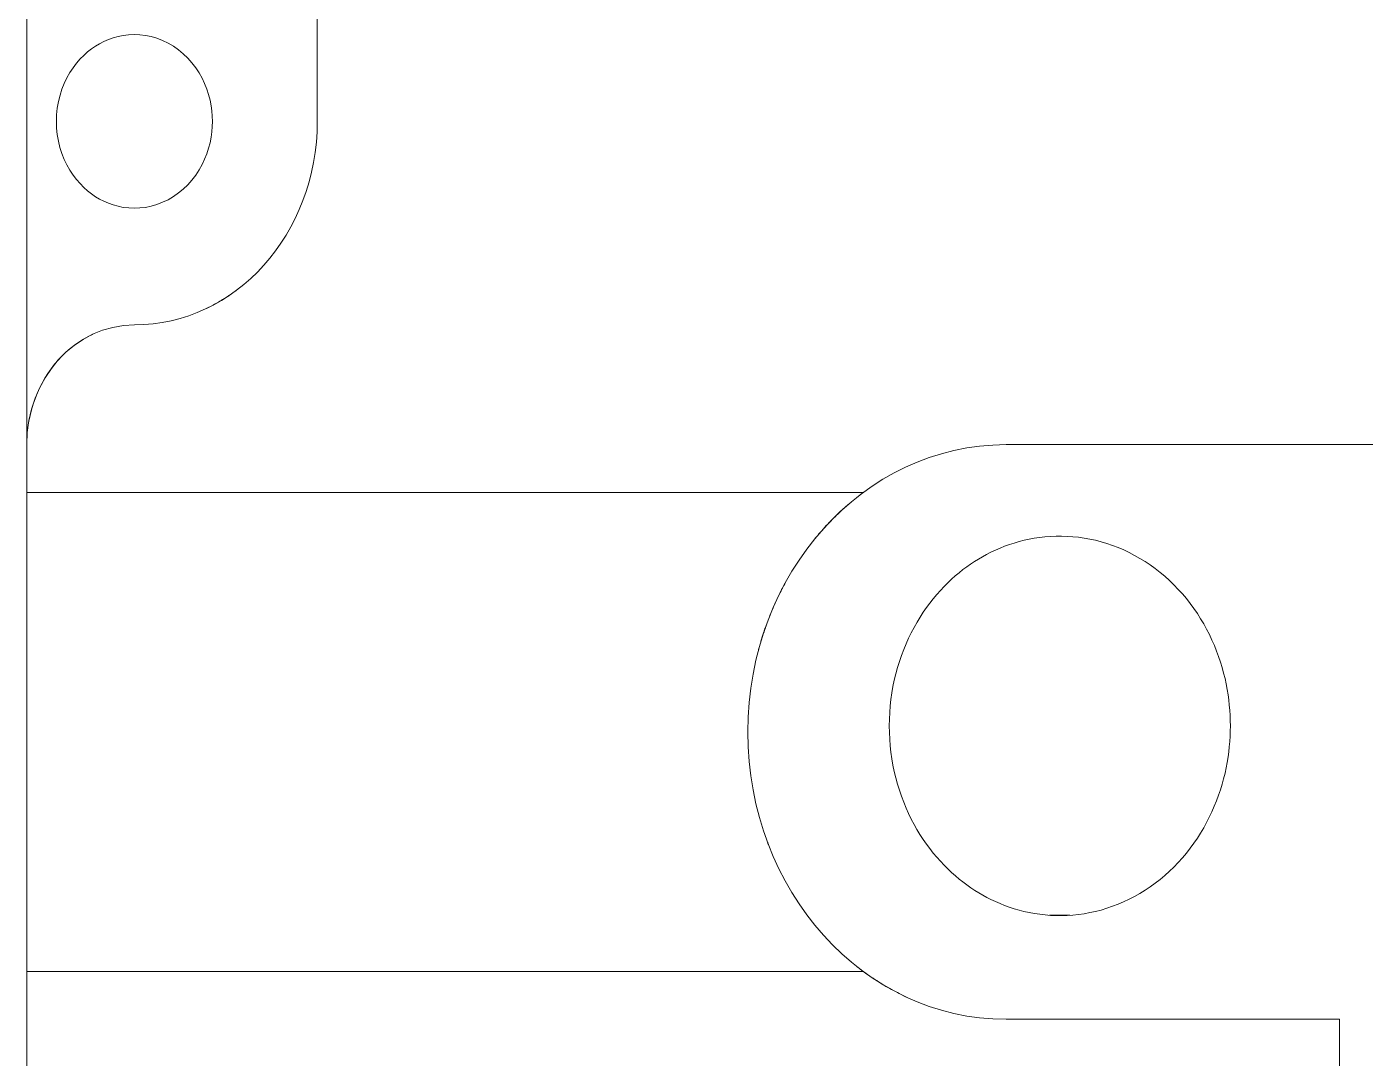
# Model space of a CAD drawing. Extents: x -345393 to -54719, y 203828 to 476815.
# Drawn here: x -321482.8 to -321358.4, y 229851.5 to 229947.3 of the extents above; entities that cross this region are included whole.
import ezdxf

# ---------------------------------------------------------------- set-up
doc = ezdxf.new("R2010")
doc.units = 0
doc.header["$LTSCALE"] = 1000
doc.header["$MEASUREMENT"] = 0
doc.layers.get('0').update_dxf_attribs({"color": 252, "linetype": 'CONTINUOUS'})
doc.layers.add('暖通-水-设备', color=3, linetype='CONTINUOUS', lineweight=20)

# ---------------------------------------------------------------- blocks, each defined once
blk = doc.blocks.new('A$C759C1080')
at = {"color": 95}
for p, q in [((1242.14, -934.2), (1242.14, -438.93)), ((1269.14, -665.43), (1269.14, -655.1)), ((1431.78, -692.43), (1333.14, -692.43)), ((1319.87, -696.43), (1242.14, -696.43)), ((1339.07, -731.74), (1337.19, -731.74)), ((1242.14, -736.43), (1319.87, -736.43)), ((1333.14, -740.43), (1364.14, -740.43)), ((1364.14, -860.74), (1364.14, -740.43))]:
    blk.add_line(p, q, dxfattribs=at)
at = {"color": 95, "flags": 128}
for points in [[(1244.89, -665.43), (1244.91, -664.87), (1244.97, -664.32), (1245.08, -663.78), (1245.23, -663.25), (1245.41, -662.74), (1245.62, -662.26), (1245.87, -661.8), (1246.15, -661.35), (1246.44, -660.95), (1246.75, -660.58), (1247.09, -660.22), (1247.43, -659.92), (1247.79, -659.63), (1248.15, -659.38), (1248.52, -659.15), (1248.89, -658.95), (1249.29, -658.76), (1249.72, -658.6), (1250.16, -658.46), (1250.62, -658.34), (1251.11, -658.25), (1251.6, -658.2), (1252.12, -658.18), (1252.65, -658.2), (1253.18, -658.26), (1253.71, -658.35), (1254.24, -658.49), (1254.76, -658.67), (1255.27, -658.89), (1255.77, -659.15), (1256.24, -659.45), (1256.68, -659.78), (1257.1, -660.15), (1257.48, -660.53), (1257.84, -660.95), (1258.15, -661.38), (1258.43, -661.82), (1258.66, -662.27), (1258.87, -662.74), (1259.04, -663.19), (1259.17, -663.65), (1259.27, -664.12), (1259.34, -664.56), (1259.38, -664.99), (1259.39, -665.43)], [(1259.39, -665.43), (1259.38, -665.87), (1259.34, -666.3), (1259.27, -666.74), (1259.17, -667.21), (1259.04, -667.66), (1258.87, -668.13), (1258.67, -668.59), (1258.43, -669.04), (1258.15, -669.49), (1257.84, -669.92), (1257.49, -670.33), (1257.1, -670.72), (1256.68, -671.08), (1256.23, -671.41), (1255.76, -671.71), (1255.27, -671.97), (1254.76, -672.19), (1254.24, -672.37), (1253.71, -672.51), (1253.18, -672.61), (1252.64, -672.66), (1252.11, -672.68), (1251.61, -672.66), (1251.11, -672.61), (1250.62, -672.52), (1250.16, -672.41), (1249.72, -672.26), (1249.29, -672.1), (1248.9, -671.92), (1248.53, -671.72), (1248.15, -671.48), (1247.78, -671.23), (1247.44, -670.95), (1247.09, -670.63), (1246.75, -670.28), (1246.44, -669.91), (1246.14, -669.5), (1245.87, -669.07), (1245.62, -668.61), (1245.41, -668.12), (1245.22, -667.61), (1245.08, -667.08), (1244.97, -666.54), (1244.91, -665.99), (1244.89, -665.43)], [(1261.64, -679.52), (1261.53, -679.6), (1261.41, -679.68), (1261.29, -679.75), (1261.18, -679.83), (1261.06, -679.9), (1260.94, -679.98), (1260.82, -680.05), (1260.7, -680.12), (1260.58, -680.19), (1260.46, -680.26), (1260.34, -680.32), (1260.21, -680.39), (1260.09, -680.46), (1259.97, -680.52), (1259.84, -680.58), (1259.72, -680.65), (1259.59, -680.71), (1259.47, -680.77), (1259.34, -680.83), (1259.21, -680.89), (1259.09, -680.95), (1258.96, -681), (1258.83, -681.06), (1258.7, -681.11)], [(1258.7, -681.11), (1258.83, -681.06), (1258.96, -681), (1259.09, -680.95), (1259.21, -680.89), (1259.34, -680.83), (1259.47, -680.77), (1259.59, -680.71), (1259.72, -680.65), (1259.84, -680.59), (1259.97, -680.52), (1260.09, -680.46), (1260.21, -680.39), (1260.33, -680.33), (1260.45, -680.26), (1260.58, -680.19), (1260.7, -680.12), (1260.82, -680.05), (1260.93, -679.98), (1261.05, -679.91), (1261.17, -679.83), (1261.29, -679.76), (1261.41, -679.68), (1261.52, -679.61), (1261.64, -679.53)], [(1248.3, -683.2), (1247.85, -683.4), (1247.41, -683.62), (1246.98, -683.86), (1246.57, -684.13), (1246.17, -684.41), (1245.78, -684.71), (1245.41, -685.03), (1245.06, -685.37), (1244.72, -685.72), (1244.41, -686.09), (1244.11, -686.48), (1243.83, -686.88), (1243.57, -687.29), (1243.33, -687.72), (1243.11, -688.16), (1242.91, -688.6), (1242.73, -689.06), (1242.58, -689.52), (1242.45, -690), (1242.34, -690.47), (1242.25, -690.96), (1242.19, -691.45), (1242.15, -691.94), (1242.14, -692.43)], [(1315.31, -700.36), (1315.49, -700.17), (1315.64, -700.01), (1315.76, -699.88), (1315.89, -699.75), (1316.04, -699.59), (1316.17, -699.45), (1316.3, -699.33), (1316.44, -699.19), (1316.58, -699.06), (1316.71, -698.93), (1316.85, -698.81), (1316.99, -698.68), (1317.12, -698.56), (1317.25, -698.45), (1317.38, -698.33), (1317.51, -698.21), (1317.64, -698.11), (1317.76, -698), (1317.89, -697.9), (1318.01, -697.8), (1318.13, -697.7), (1318.25, -697.61), (1318.37, -697.52), (1318.48, -697.43)], [(1319.24, -696.86), (1319.29, -696.83), (1319.34, -696.79), (1319.39, -696.76), (1319.43, -696.73), (1319.47, -696.7), (1319.51, -696.67), (1319.55, -696.65), (1319.58, -696.62), (1319.62, -696.6), (1319.65, -696.58), (1319.68, -696.56), (1319.71, -696.54), (1319.73, -696.52), (1319.76, -696.51), (1319.78, -696.49), (1319.8, -696.48), (1319.82, -696.47), (1319.83, -696.46), (1319.84, -696.45), (1319.85, -696.44), (1319.86, -696.44), (1319.87, -696.43), (1319.87, -696.43), (1319.87, -696.43)], [(1322.29, -715.92), (1322.3, -715.37), (1322.33, -714.81), (1322.38, -714.26), (1322.44, -713.71), (1322.53, -713.17), (1322.63, -712.63), (1322.76, -712.1), (1322.9, -711.57), (1323.06, -711.05), (1323.23, -710.54), (1323.42, -710.03), (1323.63, -709.55), (1323.85, -709.07), (1324.08, -708.6), (1324.33, -708.14), (1324.6, -707.69), (1324.87, -707.26), (1325.15, -706.84), (1325.44, -706.43), (1325.75, -706.04), (1326.06, -705.66), (1326.38, -705.3), (1326.71, -704.94), (1327.04, -704.6), (1327.38, -704.28), (1327.72, -703.98), (1328.07, -703.68), (1328.42, -703.4), (1328.78, -703.13), (1329.14, -702.87), (1329.49, -702.64), (1329.85, -702.41), (1330.21, -702.2), (1330.58, -701.99), (1330.96, -701.79), (1331.34, -701.6), (1331.74, -701.42), (1332.16, -701.24), (1332.58, -701.08), (1333.01, -700.92), (1333.45, -700.78), (1333.9, -700.65), (1334.35, -700.53), (1334.82, -700.42), (1335.29, -700.33), (1335.77, -700.25), (1336.26, -700.18), (1336.76, -700.13), (1337.27, -700.09), (1337.79, -700.08), (1338.31, -700.07), (1338.83, -700.09), (1339.35, -700.12), (1339.87, -700.17), (1340.4, -700.23), (1340.93, -700.32), (1341.47, -700.42), (1341.99, -700.55), (1342.52, -700.69), (1343.04, -700.85), (1343.56, -701.03), (1344.08, -701.22), (1344.59, -701.44), (1345.09, -701.68), (1345.58, -701.93), (1346.07, -702.2), (1346.54, -702.48), (1347, -702.78), (1347.46, -703.1), (1347.9, -703.43), (1348.33, -703.78), (1348.74, -704.14), (1349.14, -704.52), (1349.53, -704.9), (1349.9, -705.29), (1350.25, -705.7), (1350.59, -706.12), (1350.92, -706.54), (1351.22, -706.98), (1351.51, -707.41), (1351.78, -707.85), (1352.04, -708.3), (1352.28, -708.76), (1352.5, -709.21), (1352.7, -709.67), (1352.89, -710.13), (1353.07, -710.59), (1353.22, -711.05), (1353.36, -711.51), (1353.49, -711.96), (1353.6, -712.42), (1353.69, -712.87), (1353.77, -713.32), (1353.84, -713.75), (1353.89, -714.18), (1353.94, -714.62), (1353.97, -715.05), (1353.98, -715.49), (1353.99, -715.92)], [(1311.2, -706.69), (1311.26, -706.57), (1311.32, -706.45), (1311.37, -706.32), (1311.43, -706.2), (1311.49, -706.08), (1311.54, -705.96), (1311.6, -705.84), (1311.66, -705.72), (1311.72, -705.6), (1311.78, -705.48), (1311.84, -705.36), (1311.91, -705.24), (1311.97, -705.12), (1312.03, -705), (1312.1, -704.89), (1312.16, -704.77), (1312.23, -704.65), (1312.29, -704.53), (1312.36, -704.42), (1312.43, -704.3), (1312.5, -704.19), (1312.57, -704.07), (1312.64, -703.95), (1312.71, -703.84)], [(1310.15, -709.55), (1310.17, -709.46), (1310.2, -709.37), (1310.23, -709.28), (1310.26, -709.19), (1310.28, -709.1), (1310.31, -709.02), (1310.34, -708.93), (1310.37, -708.84), (1310.4, -708.75), (1310.43, -708.67), (1310.46, -708.58), (1310.49, -708.49), (1310.52, -708.41), (1310.55, -708.32), (1310.58, -708.23), (1310.61, -708.15), (1310.65, -708.06), (1310.68, -707.97), (1310.71, -707.89), (1310.74, -707.8), (1310.78, -707.72), (1310.81, -707.63), (1310.84, -707.55), (1310.88, -707.46)], [(1353.99, -715.92), (1353.98, -716.36), (1353.97, -716.79), (1353.94, -717.23), (1353.89, -717.66), (1353.84, -718.09), (1353.78, -718.52), (1353.69, -718.97), (1353.6, -719.43), (1353.49, -719.88), (1353.36, -720.33), (1353.22, -720.79), (1353.07, -721.25), (1352.89, -721.72), (1352.7, -722.18), (1352.49, -722.64), (1352.27, -723.1), (1352.03, -723.55), (1351.78, -724), (1351.51, -724.44), (1351.22, -724.87), (1350.92, -725.3), (1350.59, -725.73), (1350.26, -726.14), (1349.9, -726.55), (1349.53, -726.95), (1349.14, -727.33), (1348.74, -727.71), (1348.33, -728.06), (1347.9, -728.41), (1347.46, -728.74), (1347, -729.06), (1346.54, -729.36), (1346.06, -729.65), (1345.58, -729.92), (1345.08, -730.17), (1344.58, -730.4), (1344.07, -730.62), (1343.56, -730.81), (1343.04, -730.99), (1342.52, -731.15), (1341.99, -731.3), (1341.46, -731.42), (1340.93, -731.52), (1340.41, -731.61), (1339.88, -731.67), (1339.35, -731.72), (1338.82, -731.76), (1338.3, -731.77), (1337.78, -731.77), (1337.28, -731.75), (1336.77, -731.71), (1336.27, -731.66), (1335.78, -731.59), (1335.29, -731.51), (1334.81, -731.42), (1334.35, -731.31), (1333.89, -731.19), (1333.44, -731.06), (1333, -730.92), (1332.58, -730.76), (1332.15, -730.6), (1331.74, -730.42), (1331.36, -730.25), (1330.98, -730.06), (1330.6, -729.87), (1330.23, -729.66), (1329.86, -729.44), (1329.49, -729.21), (1329.13, -728.96), (1328.78, -728.71), (1328.43, -728.45), (1328.07, -728.16), (1327.72, -727.87), (1327.38, -727.56), (1327.04, -727.23), (1326.7, -726.89), (1326.37, -726.54), (1326.05, -726.17), (1325.74, -725.8), (1325.44, -725.4), (1325.14, -725), (1324.86, -724.58), (1324.59, -724.15), (1324.33, -723.71), (1324.08, -723.25), (1323.85, -722.78), (1323.63, -722.29), (1323.42, -721.8), (1323.23, -721.29), (1323.05, -720.78), (1322.9, -720.26), (1322.76, -719.74), (1322.63, -719.2), (1322.53, -718.67), (1322.44, -718.12), (1322.38, -717.58), (1322.33, -717.03), (1322.3, -716.48), (1322.29, -715.92)], [(1311.08, -725.87), (1311.07, -725.86), (1311.06, -725.84), (1311.06, -725.83), (1311.05, -725.81), (1311.04, -725.79), (1311.04, -725.78), (1311.03, -725.77), (1311.03, -725.76), (1311.02, -725.74), (1311.01, -725.71), (1311, -725.7), (1311, -725.69), (1310.99, -725.68), (1310.99, -725.67), (1310.98, -725.64), (1310.97, -725.63), (1310.97, -725.62), (1310.96, -725.6)], [(1319.87, -736.43), (1319.87, -736.43), (1319.87, -736.43), (1319.86, -736.42), (1319.85, -736.42), (1319.84, -736.41), (1319.83, -736.4), (1319.82, -736.39), (1319.8, -736.38), (1319.78, -736.37), (1319.76, -736.35), (1319.73, -736.34), (1319.71, -736.32), (1319.68, -736.3), (1319.65, -736.28), (1319.62, -736.26), (1319.59, -736.24), (1319.55, -736.22), (1319.52, -736.19), (1319.48, -736.16), (1319.44, -736.13), (1319.39, -736.1), (1319.35, -736.07), (1319.3, -736.04), (1319.25, -736)], [(1323.94, -738.6), (1323.76, -738.52), (1323.58, -738.44), (1323.4, -738.36), (1323.22, -738.28), (1323.04, -738.2), (1322.86, -738.12), (1322.68, -738.03), (1322.51, -737.95), (1322.33, -737.86), (1322.15, -737.77), (1321.98, -737.68), (1321.8, -737.58), (1321.63, -737.49), (1321.46, -737.4), (1321.29, -737.3), (1321.12, -737.2), (1320.95, -737.1), (1320.78, -737), (1320.61, -736.9), (1320.44, -736.8), (1320.28, -736.69), (1320.11, -736.59), (1319.95, -736.48), (1319.78, -736.37)]]:
    blk.add_lwpolyline(points, dxfattribs=at)
at = {"color": 95}
for centre, radius, start, end in [((1252.14, -665.43), 17, 270, 0), ((1252.14, -692.43), 10, 90, 180), ((1333.14, -716.43), 24, 90, 270)]:
    blk.add_arc(centre, radius, start, end, dxfattribs=at)
blk = doc.blocks.new('PSRHH3602-LM1')
at = {"color": 95}
blk.add_blockref('A$C759C1080', (-2301.89, 2072.83), dxfattribs=at)

msp = doc.modelspace()

# ---------------------------------------------------------------- block references
at = {"layer": '暖通-水-设备', "yscale": 1.112820512818871}
msp.add_blockref('PSRHH3602-LM1', (-320423.07647, 228372.36292), dxfattribs=at)

doc.saveas('drawing.dxf')
